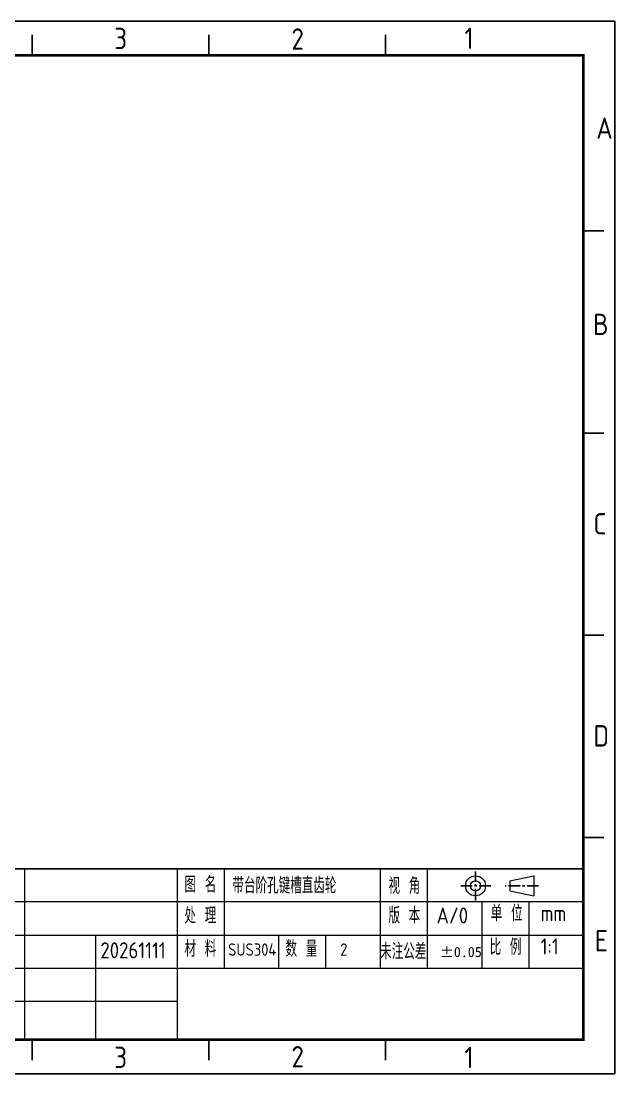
# Model space of a CAD drawing. Header units: millimetres. Extents: x 1580 to 3807, y -141 to 840.
# Drawn here: x 3577.7 to 3807.3, y -141.1 to 266.2 of the extents above; entities that cross this region are included whole.
import ezdxf

# ---------------------------------------------------------------- set-up
doc = ezdxf.new("R2010")
doc.units = ezdxf.units.MM
doc.linetypes.add('CENTER', pattern=[10.16, 6.35, -1.27, 1.27, -1.27])
doc.linetypes.add('CENTERX2', pattern=[20.32, 12.7, -2.54, 2.54, -2.54])
doc.layers.add('center', color=1, linetype='CENTERX2')
doc.layers.add('others', color=7, linetype='Continuous')
doc.layers.add('Text', color=3, linetype='Continuous', lineweight=20)
doc.styles.add('slb', font='gbenor.shx', dxfattribs={"bigfont": 'gbcbig.shx'})

msp = doc.modelspace()

# ---------------------------------------------------------------- linework, layer by layer
at = {"color": 0}
for points in [[(3581.977, 260.956), (3581.977, 253.028)], [(3650.257, 260.956), (3650.257, 253.028)], [(3718.537, 260.956), (3718.537, 253.028)], [(3795.087, 185.123), (3803.015, 185.123)], [(3795.087, 106.879), (3803.015, 106.879)], [(3795.087, 28.636), (3803.015, 28.636)], [(3795.087, -49.607), (3803.015, -49.607)], [(3581.977, -135.778), (3581.977, -127.85)], [(3650.257, -135.778), (3650.257, -127.85)], [(3718.537, -135.778), (3718.537, -127.85)]]:
    msp.add_lwpolyline(points, dxfattribs=at)
at = {"layer": 'center', "color": 0, "linetype": 'CENTER', "ltscale": 0.7}
for p, q in [((3753.388, -73.905), (3753.388, -62.685)), ((3759.256, -68.295), (3747.52, -68.295)), ((3777.741, -68.295), (3764.893, -68.295))]:
    msp.add_line(p, q, dxfattribs=at)
at = {"layer": 'Defpoints', "color": 0}
for p, q in [((3807.287, 266.241), (3220.109, 266.244)), ((3807.285, -141.063), (3807.287, 266.241)), ((3220.107, -141.063), (3807.285, -141.063))]:
    msp.add_line(p, q, dxfattribs=at)
at = {"layer": 'others', "color": 0}
msp.add_line((3407.382, -61.689), (3795.087, -61.689), dxfattribs=at)
at = {"layer": 'others', "color": 0, "const_width": 1.057}
msp.add_lwpolyline([(3795.087, -127.85), (3232.307, -127.85), (3232.307, 253.028), (3795.087, 253.028)], close=True, dxfattribs=at)
at = {"layer": 'Text', "color": 0}
for p, q in [((3579.002, -61.689), (3579.002, -127.85)), ((3637.989, -61.689), (3637.989, -127.85)), ((3656.159, -61.689), (3656.159, -100.145)), ((3716.538, -61.689), (3716.538, -100.145)), ((3734.708, -61.689), (3734.708, -100.145)), ((3766.658, -66.361), (3775.943, -64.426)), ((3775.943, -64.426), (3775.943, -72.164)), ((3766.658, -66.361), (3766.658, -70.229)), ((3766.658, -70.229), (3775.943, -72.164)), ((3795.087, -74.508), (3407.382, -74.508)), ((3755.812, -74.508), (3755.812, -100.145)), ((3773.982, -74.508), (3773.982, -100.145)), ((3407.382, -87.326), (3795.087, -87.326)), ((3606.479, -87.326), (3606.479, -127.85)), ((3677.263, -87.326), (3677.263, -100.145)), ((3695.433, -87.326), (3695.433, -100.145)), ((3407.382, -100.145), (3795.087, -100.145)), ((3232.307, -112.964), (3637.989, -112.964))]:
    msp.add_line(p, q, dxfattribs=at)
for radius in [3.869, 1.934]:
    msp.add_circle((3753.388, -68.295), radius, dxfattribs=at)

# ---------------------------------------------------------------- texts
at = {"color": 0, "style": 'slb'}
for s, p in [('3', (3613.739, 255.365)), ('2', (3682.227, 255.14)), ('1', (3749.118, 255.401)), ('A', (3800.083, 220.698)), ('B', (3798.831, 144.76)), ('C', (3798.954, 67.619)), ('D', (3798.954, -14.405)), ('E', (3799.526, -93.713)), ('2', (3682.227, -138.557)), ('3', (3613.739, -138.782)), ('1', (3749.118, -138.818))]:
    msp.add_text(s, height=8.27, dxfattribs=at).set_placement(p)
at = {"ltscale": 5, "insert": (3739.627, -91.895), "char_height": 3.964, "width": 24.57813, "attachment_point": 1}
msp.add_mtext('%%p0.05', dxfattribs=at)
at = {"layer": 'Text', "color": 0, "style": 'slb'}
for s, height, p in [('图 名', 6.2026, (3640.873, -70.901)), ('带台阶孔键槽直齿轮', 6.2026, (3659.433, -71.249)), ('视 角', 6.2026, (3719.738, -71.415)), ('处 理', 6.2026, (3640.873, -82.92)), ('版 本', 6.2026, (3719.738, -82.857)), ('A/0', 6.2026, (3738.351, -82.857)), ('单 位', 6.2026, (3759.286, -82.015)), ('mm', 6.2026, (3778.562, -82.015)), ('材 料', 6.2026, (3640.873, -95.739)), ('数 量', 6.2026, (3679.937, -95.739)), ('比 例', 6.2026, (3758.856, -95.069)), ('1:1', 6.2026, (3778.562, -94.834)), ('20261111', 6.2026, (3608.375, -96.335)), ('SUS304', 4.776, (3657.741, -95.332)), ('2', 4.776, (3701.087, -95.332)), ('未注公差', 6.2026, (3716.538, -96.759))]:
    msp.add_text(s, height=height, dxfattribs=at).set_placement(p)

doc.saveas('drawing.dxf')
